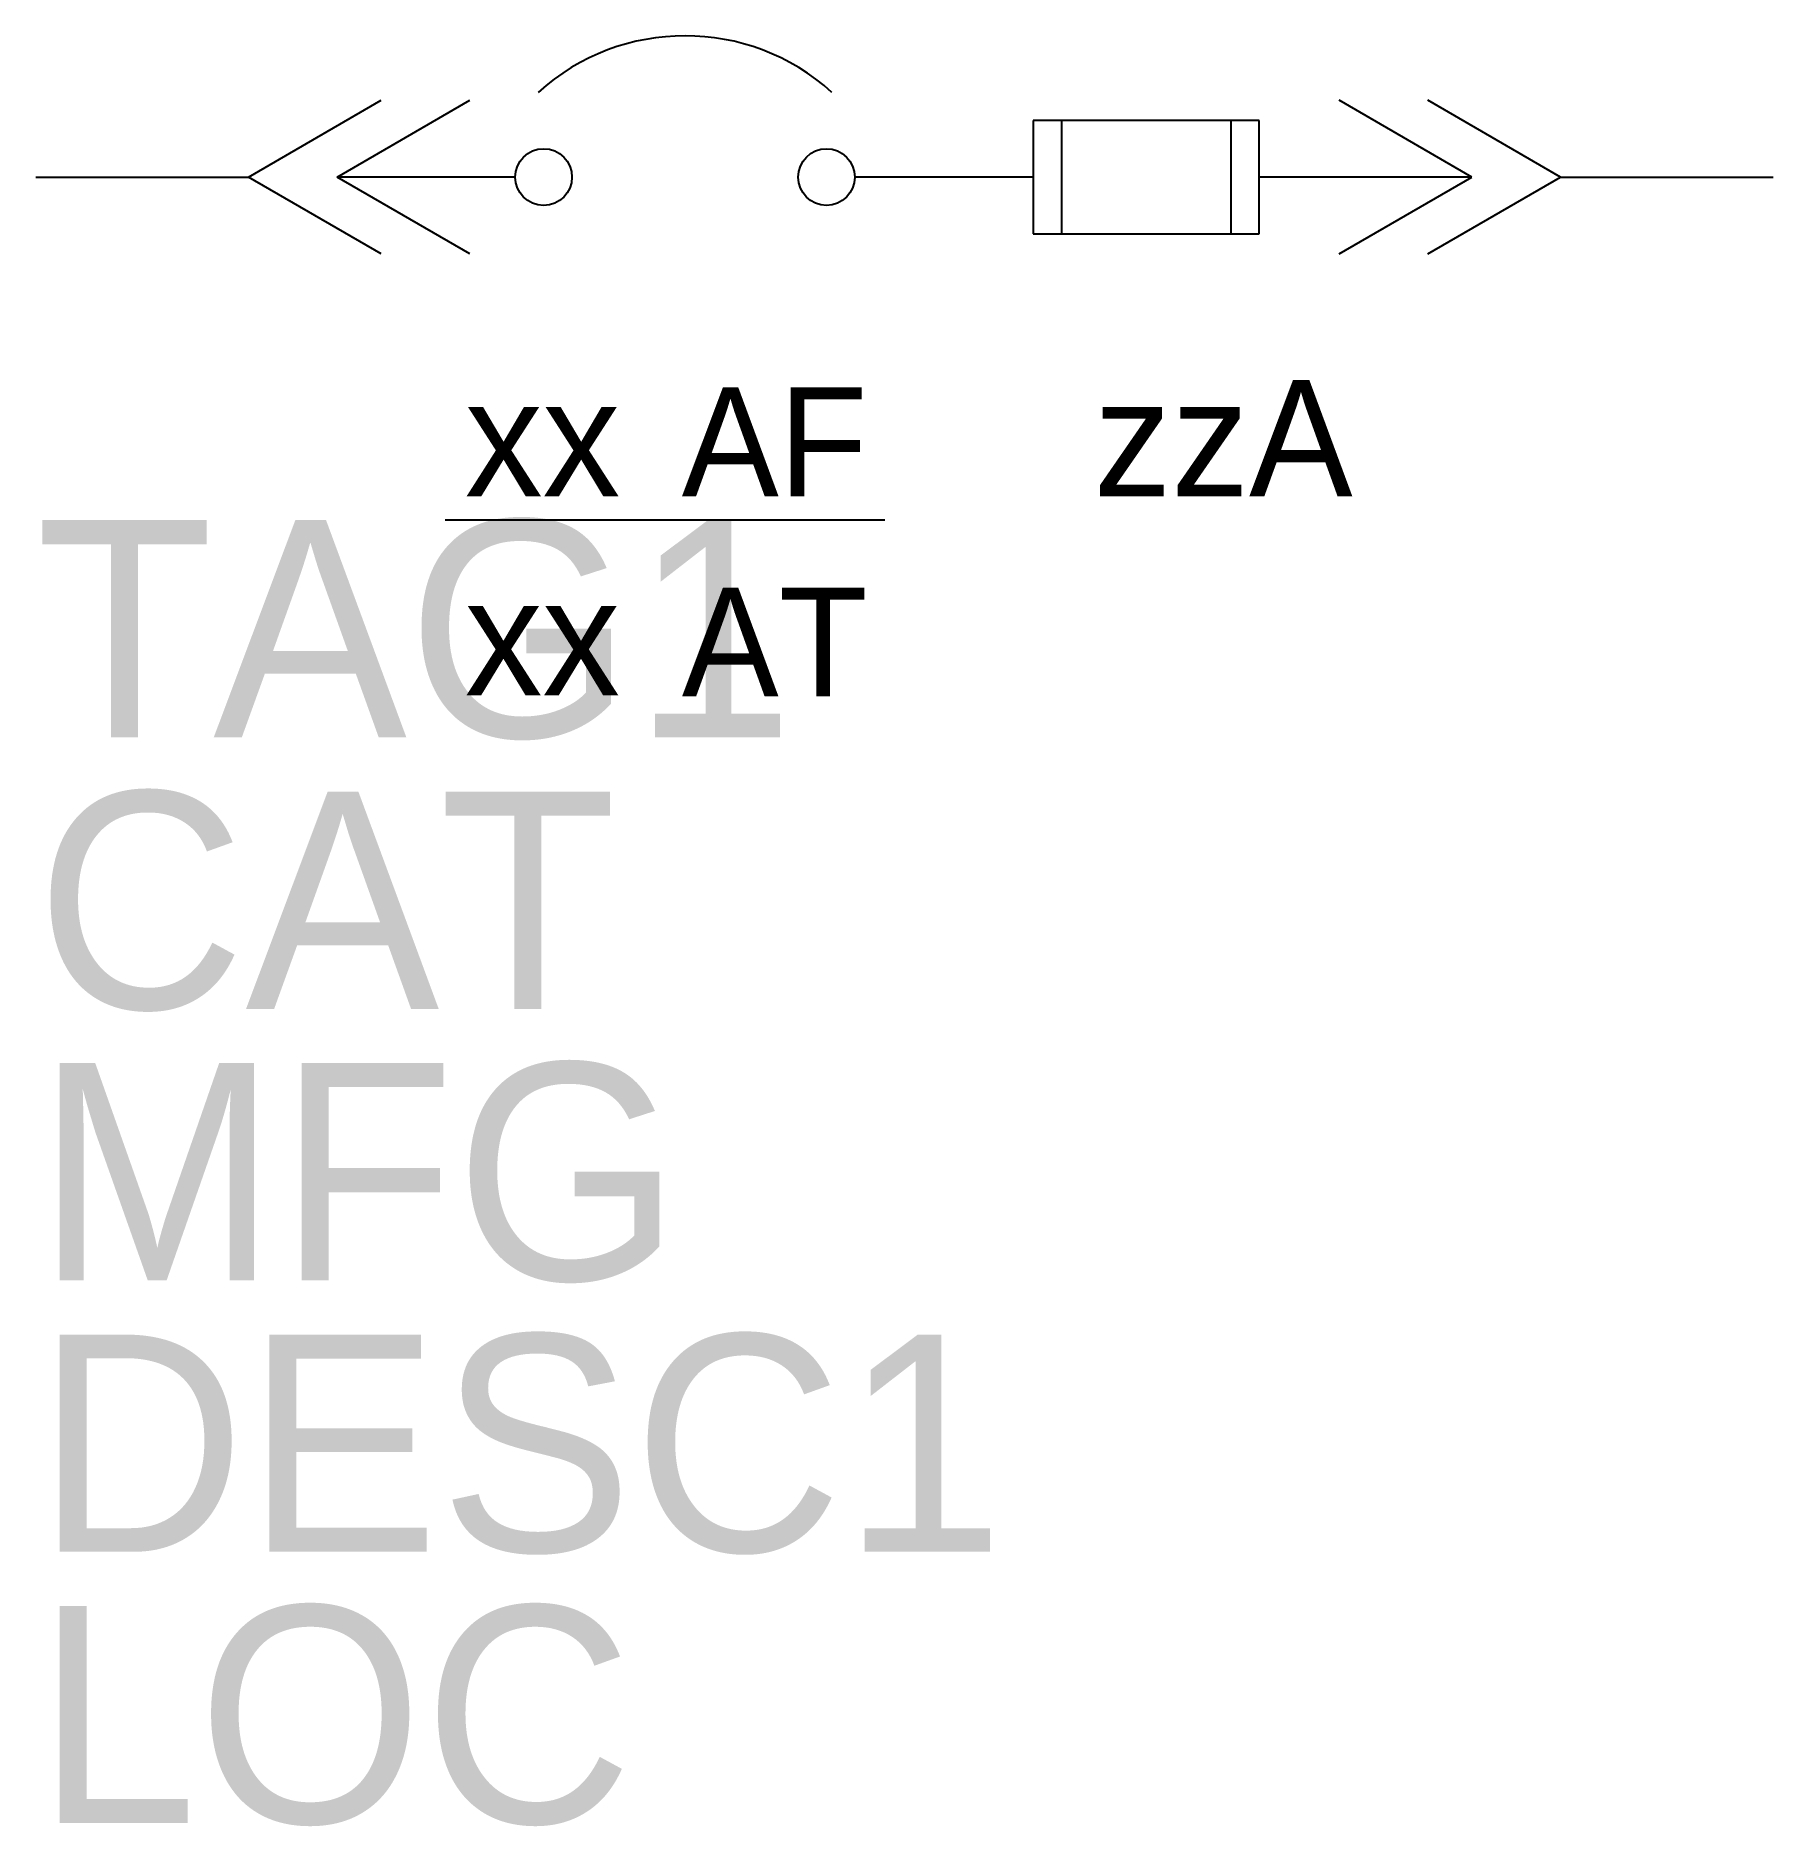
# Model space of a CAD drawing. Extents: x -0.5 to 0.5, y -0.84 to 0.19.
import ezdxf

# ---------------------------------------------------------------- set-up
doc = ezdxf.new("R2010")
doc.units = 0
doc.layers.get('0').update_dxf_attribs({"linetype": 'CONTINUOUS'})

msp = doc.modelspace()

# ---------------------------------------------------------------- linework, layer by layer
for p, q in [((-0.3776, 0.1088), (-0.3012, 0.153)), ((-0.3266, 0.1088), (-0.2502, 0.153)), ((0.3266, 0.1088), (0.2502, 0.153)), ((0.3776, 0.1088), (0.3012, 0.153)), ((0.074, 0.1413), (0.074, 0.0762)), ((0.2042, 0.1413), (0.074, 0.1413)), ((0.0903, 0.1413), (0.0903, 0.0762)), ((0.1879, 0.1413), (0.1879, 0.0762)), ((0.2042, 0.0762), (0.2042, 0.1413)), ((-0.5, 0.1088), (-0.3776, 0.1088)), ((-0.3012, 0.0646), (-0.3776, 0.1088)), ((-0.224, 0.1088), (-0.3266, 0.1088)), ((-0.2502, 0.0646), (-0.3266, 0.1088)), ((0.074, 0.1088), (-0.0287, 0.1088)), ((0.3266, 0.1088), (0.2042, 0.1088)), ((0.2502, 0.0646), (0.3266, 0.1088)), ((0.3012, 0.0646), (0.3776, 0.1088)), ((0.3776, 0.1088), (0.5, 0.1088)), ((0.074, 0.0762), (0.2042, 0.0762)), ((-0.0114, -0.0887), (-0.2644, -0.0887))]:
    msp.add_line(p, q)
for centre in [(-0.2077, 0.1088), (-0.0449, 0.1088)]:
    msp.add_circle(centre, 0.0163)
msp.add_arc((-0.1263, 0.064), 0.1261, 47.897, 132.103)

# ---------------------------------------------------------------- texts
for tag, p in [('TAG1', (-0.5, -0.2137)), ('CAT', (-0.5, -0.37)), ('MFG', (-0.5, -0.5262)), ('DESC1', (-0.5, -0.6825)), ('LOC', (-0.5, -0.8387))]:
    msp.add_attdef(tag, p, '', height=0.125)
at = {"layer": '0.0'}
for s, height, p in [('zzA', 0.0668, (0.109, -0.0749)), ('AF', 0.0626, (-0.1282, -0.0749)), ('xx', 0.0668, (-0.253, -0.0749)), ('AT', 0.0626, (-0.1282, -0.1902)), ('xx', 0.0668, (-0.2531, -0.1895))]:
    msp.add_text(s, height=height, dxfattribs=at).set_placement(p)

doc.saveas('drawing.dxf')
